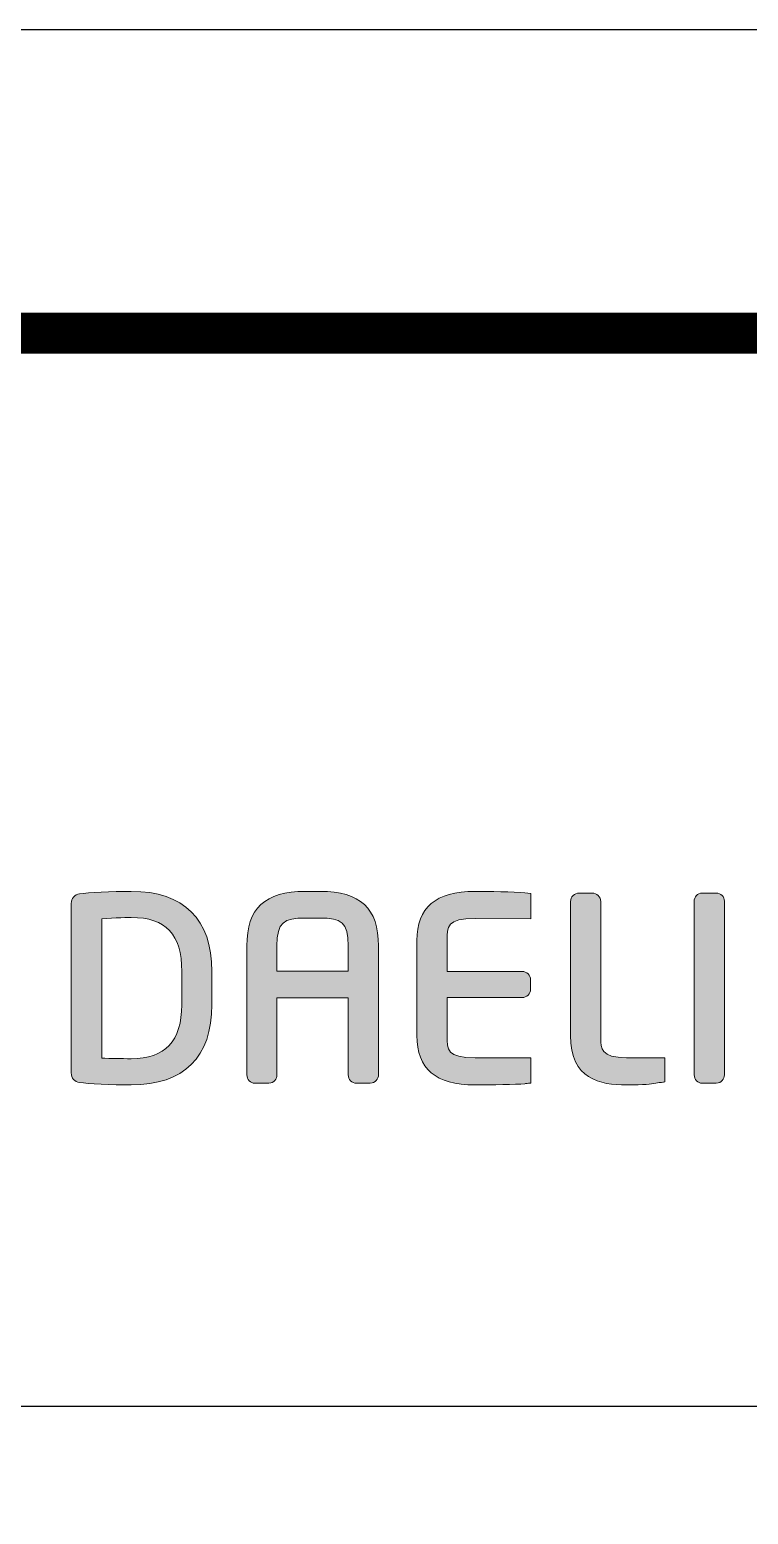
# Model space of a CAD drawing. Extents: x 16296675204 to 16296683393, y -37409618576 to -37409617244.
# Drawn here: x 16296679237.5 to 16296679263.7, y -37409617481.2 to -37409617427 of the extents above; entities that cross this region are included whole.
import ezdxf

# ---------------------------------------------------------------- set-up
doc = ezdxf.new("R2010")
doc.units = 0
doc.header["$LTSCALE"] = 10
doc.header["$MEASUREMENT"] = 0
doc.layers.get('0').update_dxf_attribs({"linetype": 'CONTINUOUS'})
doc.layers.add('레이어 1', color=7, linetype='CONTINUOUS', lineweight=0)

msp = doc.modelspace()

# ---------------------------------------------------------------- hatches: boundary and pattern name
at = {"layer": '레이어 1'}
h = msp.add_hatch(color=5, dxfattribs=at)
h.dxf.hatch_style = 2
edge = h.paths.add_edge_path()
edge.add_spline(control_points=[(16296679243.018351, -37409617462.582329), (16296679243.018351, -37409617463.908607), (16296679242.41324, -37409617464.553871), (16296679241.167801, -37409617464.553871), (16296679241.167801, -37409617464.553871), (16296679240.31571, -37409617464.538094), (16296679240.093651, -37409617464.534233), (16296679240.093651, -37409617464.534233), (16296679240.093651, -37409617459.448967), (16296679240.093651, -37409617459.448967), (16296679240.534981, -37409617459.405144), (16296679241.16218, -37409617459.397781), (16296679241.168409, -37409617459.397781), (16296679242.447611, -37409617459.397781), (16296679243.018351, -37409617460.005501), (16296679243.018351, -37409617461.367561), (16296679243.018351, -37409617461.367561), (16296679243.018351, -37409617462.582329), (16296679243.018351, -37409617462.582329)], knot_values=[0, 0, 0, 0, 1, 1, 1, 2, 2, 2, 3, 3, 3, 4, 4, 4, 5, 5, 5, 6, 6, 6, 6], degree=3, periodic=0)
edge = h.paths.add_edge_path()
edge.add_spline(control_points=[(16296679241.167801, -37409617458.442513), (16296679240.476431, -37409617458.442513), (16296679239.57954, -37409617458.484947), (16296679239.285419, -37409617458.53228), (16296679239.10149, -37409617458.563148), (16296679238.983561, -37409617458.700607), (16296679238.983561, -37409617458.882271), (16296679238.983561, -37409617458.882271), (16296679238.983561, -37409617465.068657), (16296679238.983561, -37409617465.068657), (16296679238.983561, -37409617465.259087), (16296679239.102619, -37409617465.393059), (16296679239.294359, -37409617465.419701), (16296679239.57254, -37409617465.465981), (16296679240.466511, -37409617465.508072), (16296679241.167801, -37409617465.508072), (16296679243.098301, -37409617465.508072), (16296679244.118271, -37409617464.496002), (16296679244.118271, -37409617462.582329), (16296679244.118271, -37409617462.582329), (16296679244.118271, -37409617461.367561), (16296679244.118271, -37409617461.367561), (16296679244.118271, -37409617459.453903), (16296679243.098301, -37409617458.442513), (16296679241.167801, -37409617458.442513)], knot_values=[0, 0, 0, 0, 1, 1, 1, 2, 2, 2, 3, 3, 3, 4, 4, 4, 5, 5, 5, 6, 6, 6, 7, 7, 7, 8, 8, 8, 8], degree=3, periodic=0)
h = msp.add_hatch(color=5, dxfattribs=at)
h.dxf.hatch_style = 2
edge = h.paths.add_edge_path()
edge.add_spline(control_points=[(16296679249.09709, -37409617461.360184), (16296679249.09709, -37409617461.360184), (16296679246.493959, -37409617461.360184), (16296679246.493959, -37409617461.360184), (16296679246.493959, -37409617461.26342), (16296679246.493959, -37409617460.431931), (16296679246.493959, -37409617460.431931), (16296679246.493959, -37409617459.563988), (16296679246.75197, -37409617459.41671), (16296679247.52603, -37409617459.41671), (16296679247.52603, -37409617459.41671), (16296679248.065809, -37409617459.41671), (16296679248.065809, -37409617459.41671), (16296679248.83942, -37409617459.41671), (16296679249.09709, -37409617459.563988), (16296679249.09709, -37409617460.431931), (16296679249.09709, -37409617460.431931), (16296679249.09709, -37409617461.26342), (16296679249.09709, -37409617461.360184)], knot_values=[0, 0, 0, 0, 1, 1, 1, 2, 2, 2, 3, 3, 3, 4, 4, 4, 5, 5, 5, 6, 6, 6, 6], degree=3, periodic=0)
edge = h.paths.add_edge_path()
edge.add_spline(control_points=[(16296679248.065809, -37409617458.442513), (16296679248.065809, -37409617458.442513), (16296679247.52603, -37409617458.442513), (16296679247.52603, -37409617458.442513), (16296679246.051411, -37409617458.442513), (16296679245.39395, -37409617459.05587), (16296679245.39395, -37409617460.431931), (16296679245.39395, -37409617460.431931), (16296679245.39395, -37409617465.139519), (16296679245.39395, -37409617465.139519), (16296679245.39395, -37409617465.305038), (16296679245.52845, -37409617465.44529), (16296679245.68721, -37409617465.44529), (16296679245.68721, -37409617465.44529), (16296679246.20219, -37409617465.44529), (16296679246.20219, -37409617465.44529), (16296679246.38472, -37409617465.44529), (16296679246.493959, -37409617465.290298), (16296679246.493959, -37409617465.139519), (16296679246.493959, -37409617465.139519), (16296679246.493959, -37409617462.434334), (16296679246.493959, -37409617462.328781), (16296679246.493959, -37409617462.328781), (16296679249.09709, -37409617462.328781), (16296679249.09709, -37409617462.328781), (16296679249.09709, -37409617462.434334), (16296679249.09709, -37409617465.139519), (16296679249.09709, -37409617465.139519), (16296679249.09709, -37409617465.308167), (16296679249.23008, -37409617465.44529), (16296679249.39394, -37409617465.44529), (16296679249.39394, -37409617465.44529), (16296679249.902611, -37409617465.44529), (16296679249.902611, -37409617465.44529), (16296679250.080931, -37409617465.44529), (16296679250.200939, -37409617465.287132), (16296679250.200939, -37409617465.139519), (16296679250.200939, -37409617465.139519), (16296679250.200939, -37409617460.431931), (16296679250.200939, -37409617460.431931), (16296679250.200939, -37409617459.05587), (16296679249.542191, -37409617458.442513), (16296679248.065809, -37409617458.442513)], knot_values=[0, 0, 0, 0, 1, 1, 1, 2, 2, 2, 3, 3, 3, 4, 4, 4, 5, 5, 5, 6, 6, 6, 7, 7, 7, 8, 8, 8, 9, 9, 9, 10, 10, 10, 11, 11, 11, 12, 12, 12, 13, 13, 13, 14, 14, 14, 14], degree=3, periodic=0)
h = msp.add_hatch(color=5, dxfattribs=at)
h.dxf.hatch_style = 2
edge = h.paths.add_edge_path()
edge.add_spline(control_points=[(16296679251.599911, -37409617460.241524), (16296679251.599911, -37409617460.241524), (16296679251.599911, -37409617463.706978), (16296679251.599911, -37409617463.706978), (16296679251.599911, -37409617464.919273), (16296679252.292339, -37409617465.508072), (16296679253.717159, -37409617465.508072), (16296679254.3461, -37409617465.508072), (16296679255.20212, -37409617465.496513), (16296679255.54439, -37409617465.464577), (16296679255.53948, -37409617465.464577), (16296679255.71036, -37409617465.448097), (16296679255.71036, -37409617465.448097), (16296679255.71036, -37409617465.448097), (16296679255.7598, -37409617465.443199), (16296679255.7598, -37409617465.443199), (16296679255.7598, -37409617465.443199), (16296679255.7598, -37409617464.515984), (16296679255.7598, -37409617464.515984), (16296679255.7598, -37409617464.515984), (16296679253.72497, -37409617464.515984), (16296679253.72497, -37409617464.515984), (16296679252.705521, -37409617464.515984), (16296679252.705521, -37409617464.228432), (16296679252.705521, -37409617463.706978), (16296679252.705521, -37409617463.706978), (16296679252.705521, -37409617462.42276), (16296679252.705521, -37409617462.322456), (16296679252.81028, -37409617462.322456), (16296679255.44076, -37409617462.322456), (16296679255.44076, -37409617462.322456), (16296679255.613041, -37409617462.322456), (16296679255.753389, -37409617462.185707), (16296679255.753389, -37409617462.01738), (16296679255.753389, -37409617462.01738), (16296679255.753389, -37409617461.673698), (16296679255.753389, -37409617461.673698), (16296679255.753389, -37409617461.504333), (16296679255.613041, -37409617461.36721), (16296679255.44076, -37409617461.36721), (16296679255.44076, -37409617461.36721), (16296679252.81028, -37409617461.36721), (16296679252.705521, -37409617461.36721), (16296679252.705521, -37409617461.267616), (16296679252.705521, -37409617460.241524), (16296679252.705521, -37409617460.241524), (16296679252.705521, -37409617459.720749), (16296679252.705521, -37409617459.433891), (16296679253.72497, -37409617459.433891), (16296679253.72497, -37409617459.433891), (16296679255.75901, -37409617459.441963), (16296679255.75901, -37409617459.441963), (16296679255.75901, -37409617459.441963), (16296679255.75901, -37409617458.520363), (16296679255.75901, -37409617458.520363), (16296679255.75901, -37409617458.520363), (16296679255.543249, -37409617458.497223), (16296679255.543249, -37409617458.497223), (16296679255.14303, -37409617458.461098), (16296679254.225479, -37409617458.442513), (16296679253.717159, -37409617458.442513), (16296679252.292339, -37409617458.442513), (16296679251.599911, -37409617459.030602), (16296679251.599911, -37409617460.241524)], knot_values=[0, 0, 0, 0, 1, 1, 1, 2, 2, 2, 3, 3, 3, 4, 4, 4, 5, 5, 5, 6, 6, 6, 7, 7, 7, 8, 8, 8, 9, 9, 9, 10, 10, 10, 11, 11, 11, 12, 12, 12, 13, 13, 13, 14, 14, 14, 15, 15, 15, 16, 16, 16, 17, 17, 17, 18, 18, 18, 19, 19, 19, 20, 20, 20, 21, 21, 21, 21], degree=3, periodic=0)
h = msp.add_hatch(color=5, dxfattribs=at)
h.dxf.hatch_style = 2
edge = h.paths.add_edge_path()
edge.add_spline(control_points=[(16296679257.52635, -37409617458.505302), (16296679257.3561, -37409617458.505302), (16296679257.211809, -37409617458.64592), (16296679257.211809, -37409617458.812828), (16296679257.211809, -37409617458.812828), (16296679257.211809, -37409617463.706978), (16296679257.211809, -37409617463.706978), (16296679257.211809, -37409617465.302917), (16296679258.30102, -37409617465.508072), (16296679259.24926, -37409617465.508072), (16296679259.945021, -37409617465.508072), (16296679260.12352, -37409617465.4786), (16296679260.329531, -37409617465.444237), (16296679260.329531, -37409617465.444237), (16296679260.449659, -37409617465.425323), (16296679260.449659, -37409617465.425323), (16296679260.447901, -37409617465.426018), (16296679260.60869, -37409617465.406029), (16296679260.60869, -37409617465.406029), (16296679260.60869, -37409617465.406029), (16296679260.656389, -37409617465.399712), (16296679260.656389, -37409617465.399712), (16296679260.656389, -37409617465.399712), (16296679260.656389, -37409617464.515984), (16296679260.656389, -37409617464.515984), (16296679260.656389, -37409617464.515984), (16296679259.259781, -37409617464.515984), (16296679259.259781, -37409617464.515984), (16296679258.315041, -37409617464.515984), (16296679258.315041, -37409617464.159348), (16296679258.315041, -37409617463.813232), (16296679258.315041, -37409617463.813232), (16296679258.315041, -37409617458.812828), (16296679258.315041, -37409617458.812828), (16296679258.315041, -37409617458.64592), (16296679258.171961, -37409617458.505302), (16296679258.00223, -37409617458.505302), (16296679258.00223, -37409617458.505302), (16296679257.52635, -37409617458.505302), (16296679257.52635, -37409617458.505302)], knot_values=[0, 0, 0, 0, 1, 1, 1, 2, 2, 2, 3, 3, 3, 4, 4, 4, 5, 5, 5, 6, 6, 6, 7, 7, 7, 8, 8, 8, 9, 9, 9, 10, 10, 10, 11, 11, 11, 12, 12, 12, 13, 13, 13, 13], degree=3, periodic=0)
h = msp.add_hatch(color=5, dxfattribs=at)
h.dxf.hatch_style = 2
edge = h.paths.add_edge_path()
edge.add_spline(control_points=[(16296679262.021761, -37409617458.505302), (16296679261.838011, -37409617458.505302), (16296679261.728251, -37409617458.657143), (16296679261.728251, -37409617458.803726), (16296679261.728251, -37409617458.803726), (16296679261.728251, -37409617465.139519), (16296679261.728251, -37409617465.139519), (16296679261.728251, -37409617465.308167), (16296679261.860109, -37409617465.44529), (16296679262.021761, -37409617465.44529), (16296679262.021761, -37409617465.44529), (16296679262.53586, -37409617465.44529), (16296679262.53586, -37409617465.44529), (16296679262.71998, -37409617465.44529), (16296679262.82991, -37409617465.290298), (16296679262.82991, -37409617465.139519), (16296679262.82991, -37409617465.139519), (16296679262.82991, -37409617458.803726), (16296679262.82991, -37409617458.803726), (16296679262.82991, -37409617458.636436), (16296679262.70105, -37409617458.505302), (16296679262.53586, -37409617458.505302), (16296679262.53586, -37409617458.505302), (16296679262.021761, -37409617458.505302), (16296679262.021761, -37409617458.505302)], knot_values=[0, 0, 0, 0, 1, 1, 1, 2, 2, 2, 3, 3, 3, 4, 4, 4, 5, 5, 5, 6, 6, 6, 7, 7, 7, 8, 8, 8, 8], degree=3, periodic=0)

# ---------------------------------------------------------------- linework, layer by layer
at = {"color": 5, "ltscale": 40}
msp.add_line((16296679319.77467, -37409617477.245888), (16296679215.731569, -37409617477.245888), dxfattribs=at)
at = {"ltscale": 0.5}
msp.add_lwpolyline([(16296678679.306351, -37409617903.983459), (16296679330.306351, -37409617903.983459), (16296679330.306351, -37409617426.983459), (16296678679.306351, -37409617426.983459)], close=True, dxfattribs=at)
at = {"color": 5, "linetype": 'ByBlock', "lineweight": 200, "const_width": 1.5}
msp.add_lwpolyline([(16296678689.774549, -37409617883.558739), (16296679319.774549, -37409617883.558739), (16296679319.774549, -37409617438.058739), (16296678689.774549, -37409617438.058739)], close=True, dxfattribs=at)
at = {"layer": '레이어 1', "color": 5}
for points, knots in [([(16296679241.167801, -37409617458.442513), (16296679240.476431, -37409617458.442513), (16296679239.57954, -37409617458.484947), (16296679239.285419, -37409617458.53228), (16296679239.10149, -37409617458.563148), (16296679238.983561, -37409617458.700607), (16296679238.983561, -37409617458.882271), (16296679238.983561, -37409617458.882271), (16296679238.983561, -37409617465.068657), (16296679238.983561, -37409617465.068657), (16296679238.983561, -37409617465.259087), (16296679239.102619, -37409617465.393059), (16296679239.294359, -37409617465.419701), (16296679239.57254, -37409617465.465981), (16296679240.466511, -37409617465.508072), (16296679241.167801, -37409617465.508072), (16296679243.098301, -37409617465.508072), (16296679244.118271, -37409617464.496002), (16296679244.118271, -37409617462.582329), (16296679244.118271, -37409617462.582329), (16296679244.118271, -37409617461.367561), (16296679244.118271, -37409617461.367561), (16296679244.118271, -37409617459.453903), (16296679243.098301, -37409617458.442513), (16296679241.167801, -37409617458.442513)], [0, 0, 0, 0, 1, 1, 1, 2, 2, 2, 3, 3, 3, 4, 4, 4, 5, 5, 5, 6, 6, 6, 7, 7, 7, 8, 8, 8, 8]), ([(16296679248.065809, -37409617458.442513), (16296679248.065809, -37409617458.442513), (16296679247.52603, -37409617458.442513), (16296679247.52603, -37409617458.442513), (16296679246.051411, -37409617458.442513), (16296679245.39395, -37409617459.05587), (16296679245.39395, -37409617460.431931), (16296679245.39395, -37409617460.431931), (16296679245.39395, -37409617465.139519), (16296679245.39395, -37409617465.139519), (16296679245.39395, -37409617465.305038), (16296679245.52845, -37409617465.44529), (16296679245.68721, -37409617465.44529), (16296679245.68721, -37409617465.44529), (16296679246.20219, -37409617465.44529), (16296679246.20219, -37409617465.44529), (16296679246.38472, -37409617465.44529), (16296679246.493959, -37409617465.290298), (16296679246.493959, -37409617465.139519), (16296679246.493959, -37409617465.139519), (16296679246.493959, -37409617462.434334), (16296679246.493959, -37409617462.328781), (16296679246.493959, -37409617462.328781), (16296679249.09709, -37409617462.328781), (16296679249.09709, -37409617462.328781), (16296679249.09709, -37409617462.434334), (16296679249.09709, -37409617465.139519), (16296679249.09709, -37409617465.139519), (16296679249.09709, -37409617465.308167), (16296679249.23008, -37409617465.44529), (16296679249.39394, -37409617465.44529), (16296679249.39394, -37409617465.44529), (16296679249.902611, -37409617465.44529), (16296679249.902611, -37409617465.44529), (16296679250.080931, -37409617465.44529), (16296679250.200939, -37409617465.287132), (16296679250.200939, -37409617465.139519), (16296679250.200939, -37409617465.139519), (16296679250.200939, -37409617460.431931), (16296679250.200939, -37409617460.431931), (16296679250.200939, -37409617459.05587), (16296679249.542191, -37409617458.442513), (16296679248.065809, -37409617458.442513)], [0, 0, 0, 0, 1, 1, 1, 2, 2, 2, 3, 3, 3, 4, 4, 4, 5, 5, 5, 6, 6, 6, 7, 7, 7, 8, 8, 8, 9, 9, 9, 10, 10, 10, 11, 11, 11, 12, 12, 12, 13, 13, 13, 14, 14, 14, 14]), ([(16296679251.599911, -37409617460.241524), (16296679251.599911, -37409617460.241524), (16296679251.599911, -37409617463.706978), (16296679251.599911, -37409617463.706978), (16296679251.599911, -37409617464.919273), (16296679252.292339, -37409617465.508072), (16296679253.717159, -37409617465.508072), (16296679254.3461, -37409617465.508072), (16296679255.20212, -37409617465.496513), (16296679255.54439, -37409617465.464577), (16296679255.53948, -37409617465.464577), (16296679255.71036, -37409617465.448097), (16296679255.71036, -37409617465.448097), (16296679255.71036, -37409617465.448097), (16296679255.7598, -37409617465.443199), (16296679255.7598, -37409617465.443199), (16296679255.7598, -37409617465.443199), (16296679255.7598, -37409617464.515984), (16296679255.7598, -37409617464.515984), (16296679255.7598, -37409617464.515984), (16296679253.72497, -37409617464.515984), (16296679253.72497, -37409617464.515984), (16296679252.705521, -37409617464.515984), (16296679252.705521, -37409617464.228432), (16296679252.705521, -37409617463.706978), (16296679252.705521, -37409617463.706978), (16296679252.705521, -37409617462.42276), (16296679252.705521, -37409617462.322456), (16296679252.81028, -37409617462.322456), (16296679255.44076, -37409617462.322456), (16296679255.44076, -37409617462.322456), (16296679255.613041, -37409617462.322456), (16296679255.753389, -37409617462.185707), (16296679255.753389, -37409617462.01738), (16296679255.753389, -37409617462.01738), (16296679255.753389, -37409617461.673698), (16296679255.753389, -37409617461.673698), (16296679255.753389, -37409617461.504333), (16296679255.613041, -37409617461.36721), (16296679255.44076, -37409617461.36721), (16296679255.44076, -37409617461.36721), (16296679252.81028, -37409617461.36721), (16296679252.705521, -37409617461.36721), (16296679252.705521, -37409617461.267616), (16296679252.705521, -37409617460.241524), (16296679252.705521, -37409617460.241524), (16296679252.705521, -37409617459.720749), (16296679252.705521, -37409617459.433891), (16296679253.72497, -37409617459.433891), (16296679253.72497, -37409617459.433891), (16296679255.75901, -37409617459.441963), (16296679255.75901, -37409617459.441963), (16296679255.75901, -37409617459.441963), (16296679255.75901, -37409617458.520363), (16296679255.75901, -37409617458.520363), (16296679255.75901, -37409617458.520363), (16296679255.543249, -37409617458.497223), (16296679255.543249, -37409617458.497223), (16296679255.14303, -37409617458.461098), (16296679254.225479, -37409617458.442513), (16296679253.717159, -37409617458.442513), (16296679252.292339, -37409617458.442513), (16296679251.599911, -37409617459.030602), (16296679251.599911, -37409617460.241524)], [0, 0, 0, 0, 1, 1, 1, 2, 2, 2, 3, 3, 3, 4, 4, 4, 5, 5, 5, 6, 6, 6, 7, 7, 7, 8, 8, 8, 9, 9, 9, 10, 10, 10, 11, 11, 11, 12, 12, 12, 13, 13, 13, 14, 14, 14, 15, 15, 15, 16, 16, 16, 17, 17, 17, 18, 18, 18, 19, 19, 19, 20, 20, 20, 21, 21, 21, 21]), ([(16296679257.52635, -37409617458.505302), (16296679257.3561, -37409617458.505302), (16296679257.211809, -37409617458.64592), (16296679257.211809, -37409617458.812828), (16296679257.211809, -37409617458.812828), (16296679257.211809, -37409617463.706978), (16296679257.211809, -37409617463.706978), (16296679257.211809, -37409617465.302917), (16296679258.30102, -37409617465.508072), (16296679259.24926, -37409617465.508072), (16296679259.945021, -37409617465.508072), (16296679260.12352, -37409617465.4786), (16296679260.329531, -37409617465.444237), (16296679260.329531, -37409617465.444237), (16296679260.449659, -37409617465.425323), (16296679260.449659, -37409617465.425323), (16296679260.447901, -37409617465.426018), (16296679260.60869, -37409617465.406029), (16296679260.60869, -37409617465.406029), (16296679260.60869, -37409617465.406029), (16296679260.656389, -37409617465.399712), (16296679260.656389, -37409617465.399712), (16296679260.656389, -37409617465.399712), (16296679260.656389, -37409617464.515984), (16296679260.656389, -37409617464.515984), (16296679260.656389, -37409617464.515984), (16296679259.259781, -37409617464.515984), (16296679259.259781, -37409617464.515984), (16296679258.315041, -37409617464.515984), (16296679258.315041, -37409617464.159348), (16296679258.315041, -37409617463.813232), (16296679258.315041, -37409617463.813232), (16296679258.315041, -37409617458.812828), (16296679258.315041, -37409617458.812828), (16296679258.315041, -37409617458.64592), (16296679258.171961, -37409617458.505302), (16296679258.00223, -37409617458.505302), (16296679258.00223, -37409617458.505302), (16296679257.52635, -37409617458.505302), (16296679257.52635, -37409617458.505302)], [0, 0, 0, 0, 1, 1, 1, 2, 2, 2, 3, 3, 3, 4, 4, 4, 5, 5, 5, 6, 6, 6, 7, 7, 7, 8, 8, 8, 9, 9, 9, 10, 10, 10, 11, 11, 11, 12, 12, 12, 13, 13, 13, 13]), ([(16296679262.021761, -37409617458.505302), (16296679261.838011, -37409617458.505302), (16296679261.728251, -37409617458.657143), (16296679261.728251, -37409617458.803726), (16296679261.728251, -37409617458.803726), (16296679261.728251, -37409617465.139519), (16296679261.728251, -37409617465.139519), (16296679261.728251, -37409617465.308167), (16296679261.860109, -37409617465.44529), (16296679262.021761, -37409617465.44529), (16296679262.021761, -37409617465.44529), (16296679262.53586, -37409617465.44529), (16296679262.53586, -37409617465.44529), (16296679262.71998, -37409617465.44529), (16296679262.82991, -37409617465.290298), (16296679262.82991, -37409617465.139519), (16296679262.82991, -37409617465.139519), (16296679262.82991, -37409617458.803726), (16296679262.82991, -37409617458.803726), (16296679262.82991, -37409617458.636436), (16296679262.70105, -37409617458.505302), (16296679262.53586, -37409617458.505302), (16296679262.53586, -37409617458.505302), (16296679262.021761, -37409617458.505302), (16296679262.021761, -37409617458.505302)], [0, 0, 0, 0, 1, 1, 1, 2, 2, 2, 3, 3, 3, 4, 4, 4, 5, 5, 5, 6, 6, 6, 7, 7, 7, 8, 8, 8, 8]), ([(16296679243.018351, -37409617462.582329), (16296679243.018351, -37409617463.908607), (16296679242.41324, -37409617464.553871), (16296679241.167801, -37409617464.553871), (16296679241.167801, -37409617464.553871), (16296679240.31571, -37409617464.538094), (16296679240.093651, -37409617464.534233), (16296679240.093651, -37409617464.534233), (16296679240.093651, -37409617459.448967), (16296679240.093651, -37409617459.448967), (16296679240.534981, -37409617459.405144), (16296679241.16218, -37409617459.397781), (16296679241.168409, -37409617459.397781), (16296679242.447611, -37409617459.397781), (16296679243.018351, -37409617460.005501), (16296679243.018351, -37409617461.367561), (16296679243.018351, -37409617461.367561), (16296679243.018351, -37409617462.582329), (16296679243.018351, -37409617462.582329)], [0, 0, 0, 0, 1, 1, 1, 2, 2, 2, 3, 3, 3, 4, 4, 4, 5, 5, 5, 6, 6, 6, 6]), ([(16296679249.09709, -37409617461.360184), (16296679249.09709, -37409617461.360184), (16296679246.493959, -37409617461.360184), (16296679246.493959, -37409617461.360184), (16296679246.493959, -37409617461.26342), (16296679246.493959, -37409617460.431931), (16296679246.493959, -37409617460.431931), (16296679246.493959, -37409617459.563988), (16296679246.75197, -37409617459.41671), (16296679247.52603, -37409617459.41671), (16296679247.52603, -37409617459.41671), (16296679248.065809, -37409617459.41671), (16296679248.065809, -37409617459.41671), (16296679248.83942, -37409617459.41671), (16296679249.09709, -37409617459.563988), (16296679249.09709, -37409617460.431931), (16296679249.09709, -37409617460.431931), (16296679249.09709, -37409617461.26342), (16296679249.09709, -37409617461.360184)], [0, 0, 0, 0, 1, 1, 1, 2, 2, 2, 3, 3, 3, 4, 4, 4, 5, 5, 5, 6, 6, 6, 6])]:
    msp.add_open_spline(points, degree=3, knots=knots, dxfattribs=at)

doc.saveas('drawing.dxf')
